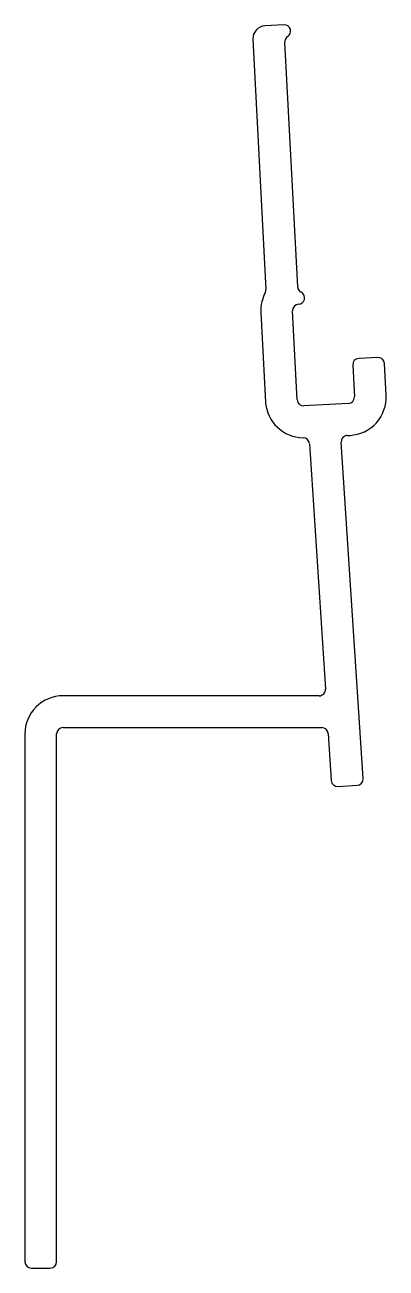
# Model space of a CAD drawing. Extents: x 2.7 to 31.1, y 2.7 to 100.5.
import ezdxf

# ---------------------------------------------------------------- set-up
doc = ezdxf.new("R2010")
doc.units = 0
doc.layers.get('0').update_dxf_attribs({"linetype": 'CONTINUOUS'})

msp = doc.modelspace()

# ---------------------------------------------------------------- linework, layer by layer
for p, q in [((23.082, 100.474), (21.584, 100.395)), ((20.638, 99.344), (21.669, 79.675)), ((24.162, 79.868), (23.154, 99.109)), ((21.615, 79.422), (21.587, 79.366)), ((21.264, 77.847), (21.632, 70.821)), ((24.127, 70.988), (23.761, 77.978)), ((30.461, 74.324), (28.963, 74.246)), ((28.49, 73.72), (28.621, 71.224)), ((31.117, 71.354), (30.986, 73.851)), ((28.148, 70.698), (24.652, 70.515)), ((25.094, 67.546), (26.342, 48.254)), ((29.302, 41.214), (27.592, 67.659)), ((28.065, 68.19), (28.278, 68.201)), ((25.843, 47.722), (5.701, 47.723)), ((5.701, 45.223), (26.069, 45.222)), ((2.701, 44.723), (2.699, 3.223)), ((5.199, 3.223), (5.201, 44.723)), ((26.568, 44.754), (26.808, 41.053)), ((27.339, 40.586), (28.836, 40.683)), ((3.199, 2.723), (4.699, 2.723))]:
    msp.add_line(p, q)
for centre, radius, start, end in [((21.638, 99.396), 1.001, 93.04739, 182.95261), ((23.109, 99.974), 0.5, 302.99847, 93.0024), ((23.653, 99.135), 0.5, 123.00576, 182.99337), ((24.266, 78.002), 3.006, 153.01396, 166.69614), ((21.165, 79.65), 0.505, 333.1441, 2.8559), ((24.662, 79.894), 0.5, 183.00663, 242.99433), ((24.207, 79.003), 0.5, 344.54205, 62.9745), ((24.264, 78.004), 3.004, 166.72185, 182.98826), ((24.26, 78.004), 0.5, 93.02324, 182.9761), ((24.207, 79.003), 0.5, 273.00858, 344.50959), ((30.487, 73.824), 0.5, 3.04739, 92.95261), ((28.99, 73.746), 0.5, 93.04739, 182.95261), ((24.626, 71.014), 3, 183.68339, 269.49997), ((24.626, 71.014), 0.5, 183.02373, 272.97627), ((28.121, 71.198), 0.5, 273.04739, 2.95261), ((28.121, 71.197), 3, 272.99948, 3.00104), ((24.595, 67.514), 0.5, 3.71887, 89.48068), ((28.092, 67.691), 0.5, 93.04918, 183.65082), ((25.843, 48.222), 0.5, 270.05475, 3.64256), ((5.701, 44.723), 3, 89.99628, 179.99836), ((5.702, 44.722), 0.5, 90.04471, 179.94993), ((26.069, 44.721), 0.5, 3.73876, 89.95856), ((28.803, 41.182), 0.5, 273.74739, 3.65261), ((27.307, 41.085), 0.5, 183.74739, 273.65261), ((3.2, 3.223), 0.5, 180.04471, 269.94993), ((4.699, 3.223), 0.5, 270.04471, 359.94993)]:
    msp.add_arc(centre, radius, start, end)

doc.saveas('drawing.dxf')
